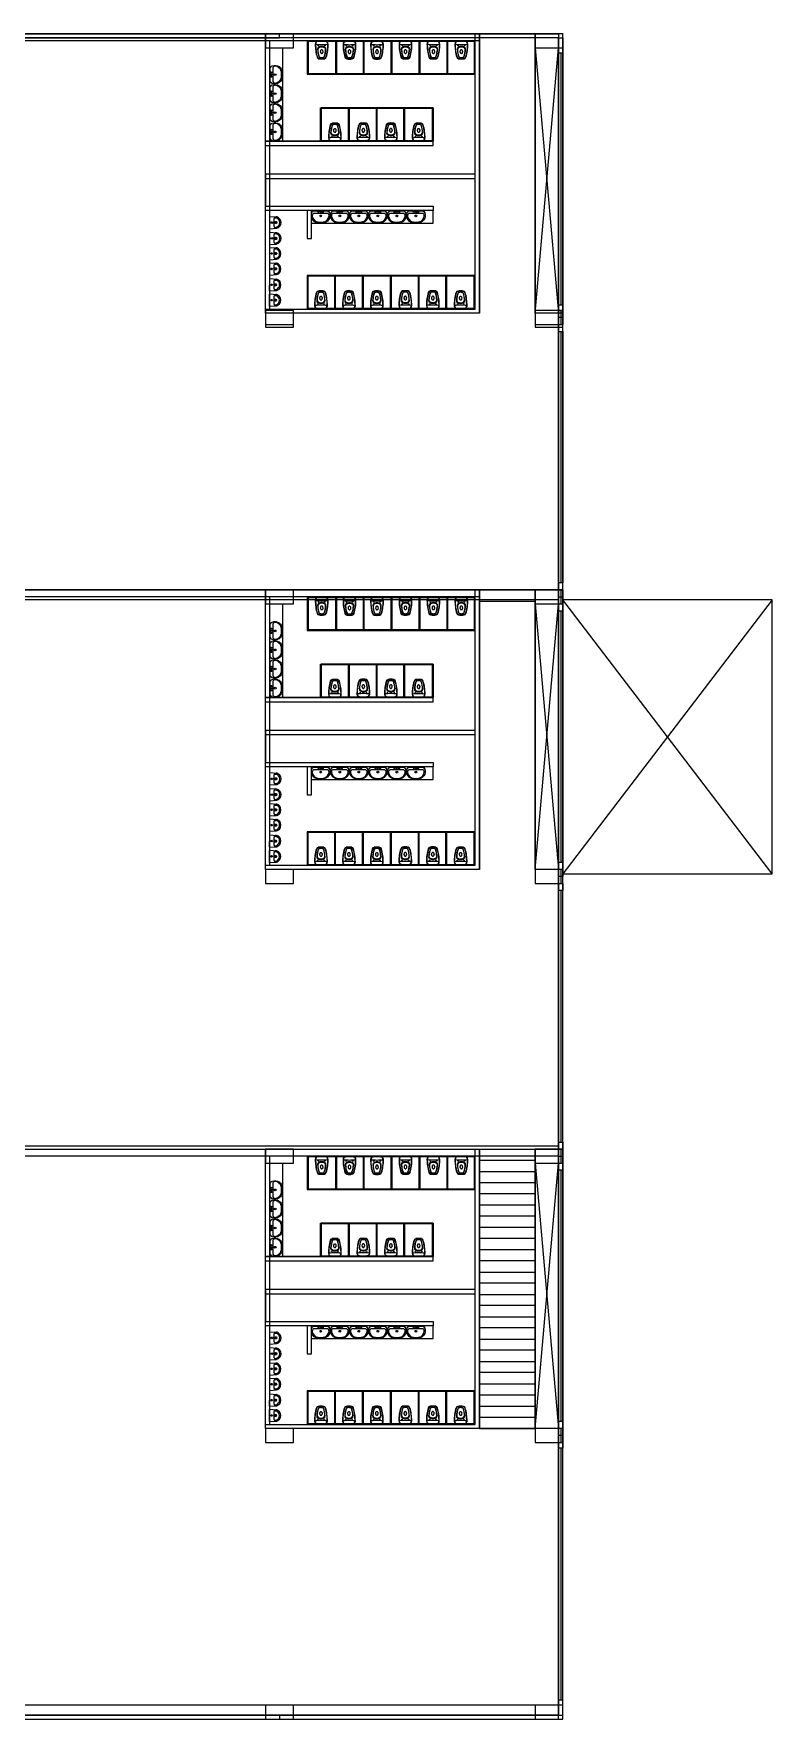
# Model space of a CAD drawing. Header units: millimetres. Extents: x 332 to 5606, y 276 to 1426.
# Drawn here: x 1532.7 to 1559.2, y 922.2 to 982.5 of the extents above; entities that cross this region are included whole.
import ezdxf

# ---------------------------------------------------------------- set-up
doc = ezdxf.new("R2010")
doc.units = ezdxf.units.MM

# ---------------------------------------------------------------- blocks, each defined once
blk = doc.blocks.new('vaso_cx_acoplada_1')
at = {"linetype": 'Continuous'}
for centre in [(-0.111, -0.242), (0.122, -0.242)]:
    blk.add_circle(centre, 0.008, dxfattribs=at)
for centre, radius, start, end in [((-0.115, -0.184), 0.11, 136.53258, 180), ((1.375, -0.195), 1.6, 179.59001, 196.60114), ((0.001, -0.212), 0.215, 171.57167, 179.2851), ((1.375, -0.195), 1.59, 180.52436, 196.19572), ((0.001, -0.212), 0.215, 163.97838, 171.57167), ((-0.204, -0.182), 0.008, 171.57167, 263.63486), ((-0.101, -0.184), 0.11, 136.53258, 164.49464), ((0.005, 1.698), 1.9, 263.63486, 270), ((-0.249, -0.065), 0.07, 321.85553, 326.36654), ((-0.183, -0.109), 0.01, 95.71718, 146.36654), ((0.005, -1.99), 1.9, 90, 95.71718), ((-0.235, -0.065), 0.07, 321.85553, 326.36654), ((-0.16, -0.118), 0.0225, 114.52369, 139.29493), ((-0.071, -0.363), 0.075, 120.55827, 184.24766), ((0.852, -0.295), 1, 184.24766, 200.25979), ((-0.061, -0.382), 0.075, 116.10896, 182.02894), ((0.664, -0.356), 0.8, 182.02894, 200.9188), ((0.005, -0.493), 0.225, 90, 120.55827), ((0.005, -0.517), 0.225, 90, 116.10896), ((0.019, -0.458), 0.0636, 167.77794, 198.82445), ((-0.038, -0.446), 0.00501, 140.01374, 160.52979), ((-0.045, -0.439), 0.00416, 309.47185, 346.49014), ((0.048, -0.453), 0.0893, 163.27766, 172.12192), ((0.022, -0.458), 0.0664, 197.88836, 217.92673), ((0.027, -0.446), 0.0677, 144.04569, 163.27766), ((0.012, -0.466), 0.0536, 217.92673, 242.00627), ((0.014, -0.437), 0.0515, 119.72953, 144.04569), ((0.005, -0.478), 0.0398, 242.00627, 270), ((0.005, -0.422), 0.0347, 90, 119.72953), ((0.005, -1.99), 1.9, 84.28282, 90), ((0.005, 1.698), 1.9, 270, 276.36514), ((0.005, -0.493), 0.225, 59.44173, 90), ((0.005, -0.517), 0.225, 63.89104, 90), ((0.005, -0.422), 0.0347, 60.27047, 90), ((0.005, -0.478), 0.0398, 270, 297.99373), ((-0.003, -0.437), 0.0515, 35.95431, 60.27047), ((-0.001, -0.466), 0.0536, 297.99373, 322.07327), ((-0.016, -0.446), 0.0677, 16.72234, 35.95431), ((-0.011, -0.458), 0.0664, 322.07327, 342.11164), ((-0.037, -0.453), 0.0893, 7.87808, 16.72234), ((0.056, -0.439), 0.00416, 193.50986, 230.52815), ((-0.008, -0.458), 0.0636, 341.17555, 12.22206), ((0.049, -0.446), 0.00501, 19.47021, 39.98626), ((-0.653, -0.356), 0.8, 339.0812, 357.97106), ((-0.841, -0.295), 1, 339.74021, 355.75234), ((0.071, -0.382), 0.075, 357.97106, 63.89104), ((0.082, -0.363), 0.075, 355.75234, 59.44173), ((-1.364, -0.195), 1.59, 343.80428, 359.47564), ((-1.364, -0.195), 1.6, 343.39886, 0.40999), ((0.171, -0.118), 0.0225, 40.70507, 65.47631), ((0.246, -0.065), 0.07, 213.63346, 218.14447), ((0.111, -0.184), 0.11, 15.50536, 43.46742), ((0.194, -0.109), 0.01, 33.63346, 84.28282), ((0.26, -0.065), 0.07, 213.63346, 218.14447), ((0.125, -0.184), 0.11, 0, 43.46742), ((0.215, -0.182), 0.008, 276.36514, 8.42833), ((0.01, -0.212), 0.215, 8.42833, 16.02162), ((0.01, -0.212), 0.215, 0.7149, 8.42833), ((-0.081, -0.629), 0.08, 196.60114, 260.40415), ((-0.075, -0.616), 0.08, 196.19572, 260.88992), ((0.005, -0.117), 0.6, 260.40415, 270), ((0.005, -0.117), 0.586, 260.88992, 270), ((-0.062, -0.632), 0.026, 200.25979, 262.53667), ((-0.059, -0.633), 0.026, 200.9188, 262.88031), ((0.005, -0.117), 0.546, 262.53667, 270), ((0.005, -0.117), 0.546, 270, 277.46333), ((0.005, -0.117), 0.586, 270, 279.11008), ((0.005, -0.117), 0.6, 270, 279.59585), ((0.07, -0.633), 0.026, 277.11969, 339.0812), ((0.073, -0.632), 0.026, 277.46333, 339.74021), ((0.086, -0.616), 0.08, 279.11008, 343.80428), ((0.092, -0.629), 0.08, 279.59585, 343.39886)]:
    blk.add_arc(centre, radius, start, end, dxfattribs=at)
blk = doc.blocks.new('mictorio')
for p, q in [((-0.214, 0), (0.214, 0)), ((-0.221, -0.008), (-0.203, -0.242)), ((-0.171, -0.19), (-0.165, -0.236)), ((-0.143, -0.157), (0.143, -0.157)), ((0.171, -0.19), (0.165, -0.236)), ((0.221, -0.008), (0.203, -0.242))]:
    blk.add_line(p, q)
for centre, radius in [((-0.028, -0.196), 0.0107), ((-0.028, -0.227), 0.0107), ((0, -0.072), 0.0286), ((0, -0.072), 0.0143), ((0, -0.18), 0.0107), ((0, -0.243), 0.0107), ((0.028, -0.196), 0.0107), ((0.028, -0.227), 0.0107)]:
    blk.add_circle(centre, radius)
for centre, radius, start, end in [((-0.214, -0.007), 0.00716, 90, 184.572), ((0.214, -0.007), 0.00716, 355.428, 90), ((-0.13, -0.229), 0.0737, 108.63175, 194.85038), ((0, -0.192), 0.209, 195.65293, 344.34707), ((-0.143, -0.186), 0.0286, 90, 187.76517), ((0, -0.181), 0.174, 198.68934, 341.31066), ((0.143, -0.186), 0.0286, 352.23483, 90), ((0.13, -0.229), 0.0737, 345.14962, 71.36825)]:
    blk.add_arc(centre, radius, start, end)
blk = doc.blocks.new('lavatorio_66x45')
blk.add_lwpolyline([(-0.285, -0.029, -0.247757), (-0.23, 0), (0, 0), (0.23, 0, -0.247757), (0.285, -0.029, -0.523187), (0.129, -0.437, -0.064231), (0, -0.454, -0.064231), (-0.129, -0.437, -0.523187)], format="xyb", close=True)
for points in [[(0.122, -0.408, 0.331039), (0.301, -0.191, 0.428943), (0.221, -0.107), (0, -0.107), (-0.221, -0.107, 0.428943), (-0.301, -0.191, 0.331039), (-0.122, -0.408)], [(-0.284, -0.053, -0.019603), (-0.274, -0.037, -0.247757), (-0.23, -0.013), (0.23, -0.013, -0.247757), (0.274, -0.037, -0.019603), (0.284, -0.053, -0.064281)]]:
    blk.add_lwpolyline(points, format="xyb")
for centre, radius in [((-0.074, -0.053), 0.0234), ((0, -0.194), 0.03), ((0, -0.053), 0.0234), ((0.074, -0.053), 0.0234)]:
    blk.add_circle(centre, radius)
for start, end in [(253.49072, 270), (270, 286.50928)]:
    blk.add_arc((0, 0.053), 0.477, start, end)

msp = doc.modelspace()

# ---------------------------------------------------------------- linework, layer by layer
for p, q in [((1551.65, 982.452), (1431.35, 982.452)), ((1551.5, 982.302), (1431.5, 982.302)), ((1531.5, 982.302), (1541.5, 982.302)), ((1542, 982.452), (1541, 982.452)), ((1541, 982.452), (1541, 981.952)), ((1542.007, 982.452), (1541.007, 982.452)), ((1541.007, 982.452), (1541.007, 981.952)), ((1541.5, 982.302), (1541.5, 982.452)), ((1541.5, 982.452), (1551.5, 982.452)), ((1542, 981.952), (1542, 982.452)), ((1542.007, 981.952), (1542.007, 982.452)), ((1548.66, 972.452), (1548.66, 982.452)), ((1548.66, 982.452), (1550.66, 982.452)), ((1548.66, 982.452), (1548.66, 982.052)), ((1551.653, 982.452), (1550.653, 982.452)), ((1550.653, 982.452), (1550.653, 981.952)), ((1551.66, 982.452), (1550.66, 982.452)), ((1550.66, 982.452), (1550.66, 981.952)), ((1551.5, 982.452), (1551.5, 982.302)), ((1551.5, 922.302), (1551.5, 982.302)), ((1551.5, 982.302), (1551.65, 982.302)), ((1551.65, 922.152), (1551.65, 982.452)), ((1551.65, 982.452), (1551.653, 982.452)), ((1551.65, 982.302), (1551.65, 972.302)), ((1551.65, 972.302), (1551.65, 982.302)), ((1551.65, 982.302), (1551.65, 972.302)), ((1551.65, 982.302), (1551.653, 982.302)), ((1551.653, 981.952), (1551.653, 982.452)), ((1541, 981.952), (1542, 981.952)), ((1541.007, 981.952), (1542.007, 981.952)), ((1548.66, 982.052), (1548.66, 981.652)), ((1550.653, 981.952), (1551.653, 981.952)), ((1551.5, 981.952), (1551.575, 981.952)), ((1551.65, 981.752), (1551.5, 981.752)), ((1551.5, 981.752), (1551.5, 972.752)), ((1551.575, 981.752), (1551.575, 972.752)), ((1551.65, 981.952), (1551.65, 981.752)), ((1548.66, 981.652), (1548.66, 981.252)), ((1550.66, 981.252), (1550.66, 980.852)), ((1548.66, 980.852), (1548.66, 980.452)), ((1548.66, 980.052), (1548.66, 979.652)), ((1550.66, 980.452), (1550.66, 980.052)), ((1550.66, 979.652), (1550.66, 979.252)), ((1548.66, 979.252), (1548.66, 978.852)), ((1550.66, 978.852), (1550.66, 978.452)), ((1548.66, 978.452), (1548.66, 978.052)), ((1548.66, 977.652), (1548.66, 977.252)), ((1550.66, 978.052), (1550.66, 977.652)), ((1550.66, 977.252), (1550.66, 976.852)), ((1548.66, 976.852), (1548.66, 976.452)), ((1550.66, 976.452), (1550.66, 976.052)), ((1548.66, 976.052), (1548.66, 975.652)), ((1548.66, 975.252), (1548.66, 974.852)), ((1550.66, 975.652), (1550.66, 975.252)), ((1548.66, 974.452), (1548.66, 974.052)), ((1550.66, 974.852), (1550.66, 974.452)), ((1550.66, 974.052), (1550.66, 973.652)), ((1548.66, 973.652), (1548.66, 973.252)), ((1550.66, 973.252), (1550.66, 972.852)), ((1548.66, 972.852), (1548.66, 972.452)), ((1551.5, 972.752), (1551.65, 972.752)), ((1542.007, 972.552), (1541.007, 972.552)), ((1541.007, 972.552), (1541.007, 972.052)), ((1542.007, 972.452), (1541.007, 972.452)), ((1541.007, 972.452), (1541.007, 971.952)), ((1541.007, 972.052), (1542.007, 972.052)), ((1542.007, 972.052), (1542.007, 972.552)), ((1542.007, 971.952), (1542.007, 972.452)), ((1551.66, 972.552), (1550.66, 972.552)), ((1550.66, 972.552), (1550.66, 972.052)), ((1551.66, 972.452), (1550.66, 972.452)), ((1550.66, 972.452), (1550.66, 971.952)), ((1550.66, 972.052), (1551.66, 972.052)), ((1551.5, 972.552), (1551.66, 972.552)), ((1551.65, 972.302), (1551.5, 972.302)), ((1551.5, 972.302), (1551.5, 962.302)), ((1551.5, 972.052), (1551.5, 971.802)), ((1551.5, 972.052), (1551.66, 972.052)), ((1551.575, 972.552), (1551.575, 972.052)), ((1551.66, 972.052), (1551.66, 972.552)), ((1541.007, 971.952), (1542.007, 971.952)), ((1550.66, 971.952), (1551.66, 971.952)), ((1551.5, 971.802), (1551.65, 971.802)), ((1551.575, 971.802), (1551.575, 962.802)), ((1551.65, 971.802), (1551.65, 962.802)), ((1542.007, 962.552), (1541.007, 962.552)), ((1541.007, 962.552), (1541.007, 962.052)), ((1542.007, 962.552), (1541.007, 962.552)), ((1541.007, 962.552), (1541.007, 962.052)), ((1542.007, 962.052), (1542.007, 962.552)), ((1542.007, 962.052), (1542.007, 962.552)), ((1548.66, 952.552), (1548.66, 962.552)), ((1548.66, 962.552), (1550.66, 962.552)), ((1548.66, 962.552), (1548.66, 962.152)), ((1551.66, 962.552), (1550.66, 962.552)), ((1550.66, 962.552), (1550.66, 962.052)), ((1551.66, 962.552), (1550.66, 962.552)), ((1550.66, 962.552), (1550.66, 962.052)), ((1551.65, 962.802), (1551.5, 962.802)), ((1551.5, 962.802), (1551.5, 962.552)), ((1551.5, 962.552), (1551.66, 962.552)), ((1551.575, 962.552), (1551.575, 962.052)), ((1551.66, 962.052), (1551.66, 962.552)), ((1541.007, 962.052), (1542.007, 962.052)), ((1541.007, 962.052), (1542.007, 962.052)), ((1548.66, 962.152), (1550.66, 962.152)), ((1548.66, 962.152), (1548.66, 961.752)), ((1550.66, 962.052), (1551.66, 962.052)), ((1551.5, 962.302), (1551.65, 962.302)), ((1551.5, 962.052), (1551.5, 961.802)), ((1551.5, 962.052), (1551.66, 962.052)), ((1551.5, 961.802), (1551.65, 961.802)), ((1551.575, 961.802), (1551.575, 952.802)), ((1551.65, 962.302), (1551.65, 952.302)), ((1551.65, 961.802), (1551.65, 952.802)), ((1548.66, 961.752), (1548.66, 961.352)), ((1550.66, 961.352), (1550.66, 960.952)), ((1548.66, 960.952), (1548.66, 960.552)), ((1548.66, 960.152), (1548.66, 959.752)), ((1550.66, 960.552), (1550.66, 960.152)), ((1550.66, 959.752), (1550.66, 959.352)), ((1548.66, 959.352), (1548.66, 958.952)), ((1550.66, 958.952), (1550.66, 958.552)), ((1548.66, 958.552), (1548.66, 958.152)), ((1548.66, 957.752), (1548.66, 957.352)), ((1550.66, 958.152), (1550.66, 957.752)), ((1550.66, 957.352), (1550.66, 956.952)), ((1548.66, 956.952), (1548.66, 956.552)), ((1550.66, 956.552), (1550.66, 956.152)), ((1548.66, 956.152), (1548.66, 955.752)), ((1548.66, 955.352), (1548.66, 954.952)), ((1550.66, 955.752), (1550.66, 955.352)), ((1548.66, 954.552), (1548.66, 954.152)), ((1550.66, 954.952), (1550.66, 954.552)), ((1550.66, 954.152), (1550.66, 953.752)), ((1548.66, 953.752), (1548.66, 953.352)), ((1550.66, 953.352), (1550.66, 952.952)), ((1548.66, 952.952), (1548.66, 952.552)), ((1551.65, 952.802), (1551.5, 952.802)), ((1551.5, 952.802), (1551.5, 952.552)), ((1542, 952.552), (1541, 952.552)), ((1541, 952.552), (1541, 952.052)), ((1542.007, 952.552), (1541.007, 952.552)), ((1541.007, 952.552), (1541.007, 952.052)), ((1542, 952.052), (1542, 952.552)), ((1542.007, 952.052), (1542.007, 952.552)), ((1551.653, 952.552), (1550.653, 952.552)), ((1550.653, 952.552), (1550.653, 952.052)), ((1551.66, 952.552), (1550.66, 952.552)), ((1550.66, 952.552), (1550.66, 952.052)), ((1551.65, 952.302), (1551.5, 952.302)), ((1551.5, 952.302), (1551.5, 942.302)), ((1551.575, 952.552), (1551.575, 952.052)), ((1551.653, 952.052), (1551.653, 952.552)), ((1541, 952.052), (1542, 952.052)), ((1541.007, 952.052), (1542.007, 952.052)), ((1550.653, 952.052), (1551.653, 952.052)), ((1550.66, 952.052), (1551.66, 952.052)), ((1551.65, 951.802), (1551.5, 951.802)), ((1551.5, 951.802), (1551.5, 942.802)), ((1551.575, 951.802), (1551.575, 942.802)), ((1551.65, 952.052), (1551.65, 951.802)), ((1551.65, 952.052), (1551.653, 952.052)), ((1542.007, 942.552), (1541.007, 942.552)), ((1541.007, 942.552), (1541.007, 942.052)), ((1542.007, 942.052), (1542.007, 942.552)), ((1548.66, 932.552), (1548.66, 942.552)), ((1548.66, 942.552), (1550.66, 942.552)), ((1548.66, 942.552), (1548.66, 942.152)), ((1551.66, 942.552), (1550.66, 942.552)), ((1550.66, 942.552), (1550.66, 942.052)), ((1551.5, 942.802), (1551.65, 942.802)), ((1551.5, 942.552), (1551.66, 942.552)), ((1551.575, 942.552), (1551.575, 942.052)), ((1551.65, 942.802), (1551.65, 942.552)), ((1551.65, 942.552), (1551.65, 942.552)), ((1551.66, 942.052), (1551.66, 942.552)), ((1541.007, 942.052), (1542.007, 942.052)), ((1548.66, 942.152), (1550.66, 942.152)), ((1548.66, 942.152), (1548.66, 941.752)), ((1551.5, 942.302), (1551.65, 942.302)), ((1551.5, 942.052), (1551.5, 941.802)), ((1551.5, 942.052), (1551.66, 942.052)), ((1551.65, 942.302), (1551.65, 932.302)), ((1548.66, 941.752), (1550.66, 941.752)), ((1548.66, 941.752), (1548.66, 941.352)), ((1548.66, 941.352), (1550.66, 941.352)), ((1550.66, 941.352), (1550.66, 940.952)), ((1551.5, 941.802), (1551.65, 941.802)), ((1551.575, 941.802), (1551.575, 932.802)), ((1551.65, 941.802), (1551.65, 932.802)), ((1550.66, 940.952), (1548.66, 940.952)), ((1548.66, 940.952), (1548.66, 940.552)), ((1548.66, 940.552), (1550.66, 940.552)), ((1550.66, 940.152), (1548.66, 940.152)), ((1548.66, 940.152), (1548.66, 939.752)), ((1550.66, 940.552), (1550.66, 940.152)), ((1548.66, 939.752), (1550.66, 939.752)), ((1550.66, 939.752), (1550.66, 939.352)), ((1550.66, 939.352), (1548.66, 939.352)), ((1548.66, 939.352), (1548.66, 938.952)), ((1548.66, 938.952), (1550.66, 938.952)), ((1550.66, 938.952), (1550.66, 938.552)), ((1550.66, 938.552), (1548.66, 938.552)), ((1548.66, 938.552), (1548.66, 938.152)), ((1548.66, 938.152), (1550.66, 938.152)), ((1550.66, 937.752), (1548.66, 937.752)), ((1548.66, 937.752), (1548.66, 937.352)), ((1550.66, 938.152), (1550.66, 937.752)), ((1548.66, 937.352), (1550.66, 937.352)), ((1550.66, 937.352), (1550.66, 936.952)), ((1550.66, 936.952), (1548.66, 936.952)), ((1548.66, 936.952), (1548.66, 936.552)), ((1548.66, 936.552), (1550.66, 936.552)), ((1550.66, 936.552), (1550.66, 936.152)), ((1550.66, 936.152), (1548.66, 936.152)), ((1548.66, 936.152), (1548.66, 935.752)), ((1548.66, 935.752), (1550.66, 935.752)), ((1550.66, 935.352), (1548.66, 935.352)), ((1548.66, 935.352), (1548.66, 934.952)), ((1550.66, 935.752), (1550.66, 935.352)), ((1548.66, 934.952), (1550.66, 934.952)), ((1550.66, 934.952), (1550.66, 934.552)), ((1550.66, 934.552), (1548.66, 934.552)), ((1548.66, 934.552), (1548.66, 934.152)), ((1548.66, 934.152), (1550.66, 934.152)), ((1550.66, 934.152), (1550.66, 933.752)), ((1550.66, 933.752), (1548.66, 933.752)), ((1548.66, 933.752), (1548.66, 933.352)), ((1548.66, 933.352), (1550.66, 933.352)), ((1550.66, 932.952), (1548.66, 932.952)), ((1548.66, 932.952), (1548.66, 932.552)), ((1550.66, 933.352), (1550.66, 932.952)), ((1542.007, 932.552), (1541.007, 932.552)), ((1541.007, 932.552), (1541.007, 932.052)), ((1542.007, 932.052), (1542.007, 932.552)), ((1550.66, 932.552), (1548.66, 932.552)), ((1548.66, 932.552), (1550.66, 932.552)), ((1551.66, 932.552), (1550.66, 932.552)), ((1550.66, 932.552), (1550.66, 932.052)), ((1551.65, 932.802), (1551.5, 932.802)), ((1551.5, 932.802), (1551.5, 932.552)), ((1551.65, 932.302), (1551.5, 932.302)), ((1551.5, 932.302), (1551.5, 922.302)), ((1551.575, 932.552), (1551.575, 932.052)), ((1551.66, 932.052), (1551.66, 932.552)), ((1541.007, 932.052), (1542.007, 932.052)), ((1550.66, 932.052), (1551.66, 932.052)), ((1551.65, 931.852), (1551.5, 931.852)), ((1551.5, 931.852), (1551.5, 922.852)), ((1551.575, 931.852), (1551.575, 922.852)), ((1551.65, 932.052), (1551.65, 931.852)), ((1551.65, 922.752), (1551.65, 931.802)), ((1542, 922.652), (1541, 922.652)), ((1541, 922.652), (1541, 922.152)), ((1542, 922.152), (1542, 922.652)), ((1551.653, 922.652), (1550.653, 922.652)), ((1550.653, 922.652), (1550.653, 922.152)), ((1551.5, 922.852), (1551.65, 922.852)), ((1551.5, 922.652), (1551.5, 922.752)), ((1551.575, 922.652), (1551.5, 922.652)), ((1551.653, 922.152), (1551.653, 922.652)), ((1431.35, 922.152), (1551.65, 922.152)), ((1431.5, 922.302), (1551.5, 922.302)), ((1531.5, 922.302), (1541.5, 922.302)), ((1541, 922.152), (1542, 922.152)), ((1541.5, 922.302), (1541.5, 922.152)), ((1541.5, 922.152), (1551.5, 922.152)), ((1550.653, 922.152), (1551.653, 922.152)), ((1551.5, 922.152), (1551.5, 922.302)), ((1551.5, 922.302), (1551.65, 922.302))]:
    msp.add_line(p, q)
at = {"color": 1}
for p, q in [((1541.007, 972.452), (1541.007, 982.452)), ((1548.51, 972.602), (1548.51, 982.452)), ((1550.66, 972.452), (1550.66, 982.452)), ((1541.007, 982.202), (1434.35, 982.202)), ((1548.66, 982.202), (1541.007, 982.202)), ((1548.66, 981.752), (1548.66, 972.452)), ((1550.66, 981.952), (1551.5, 981.952)), ((1550.66, 981.952), (1550.66, 972.452)), ((1550.66, 981.952), (1551.5, 972.452)), ((1550.66, 972.452), (1551.5, 981.952)), ((1541.007, 972.602), (1548.51, 972.602)), ((1548.66, 972.452), (1541.007, 972.452)), ((1548.66, 972.452), (1543.51, 972.452)), ((1551.5, 972.452), (1550.66, 972.452)), ((1541.007, 952.552), (1541.007, 962.552)), ((1548.51, 952.702), (1548.51, 962.552)), ((1550.66, 952.552), (1550.66, 962.552)), ((1541.007, 962.302), (1434.35, 962.302)), ((1548.66, 962.302), (1541.007, 962.302)), ((1548.66, 961.852), (1548.66, 952.552)), ((1550.66, 962.052), (1551.5, 962.052)), ((1550.66, 962.052), (1550.66, 952.552)), ((1550.66, 962.052), (1551.5, 952.552)), ((1550.66, 952.552), (1551.5, 962.052)), ((1551.65, 961.802), (1551.65, 961.952)), ((1551.65, 961.802), (1551.65, 957.302)), ((1551.65, 957.377), (1551.65, 958.377)), ((1551.65, 957.377), (1551.65, 958.377)), ((1551.65, 957.302), (1551.65, 957.377)), ((1551.65, 957.302), (1551.65, 952.802)), ((1551.65, 957.302), (1551.65, 957.227)), ((1551.65, 957.227), (1551.65, 956.227)), ((1551.65, 952.652), (1551.65, 952.802)), ((1541.007, 952.702), (1548.51, 952.702)), ((1548.66, 952.552), (1541.007, 952.552)), ((1548.66, 952.552), (1543.51, 952.552)), ((1551.5, 952.552), (1550.66, 952.552)), ((1541.007, 932.552), (1541.007, 942.552)), ((1548.51, 932.702), (1548.51, 942.552)), ((1550.66, 932.552), (1550.66, 942.552)), ((1541.007, 942.302), (1434.35, 942.302)), ((1548.66, 942.302), (1541.007, 942.302)), ((1550.66, 942.052), (1551.5, 942.052)), ((1550.66, 942.052), (1550.66, 932.552)), ((1550.66, 942.052), (1551.5, 932.552)), ((1550.66, 932.552), (1551.5, 942.052)), ((1548.66, 941.852), (1548.66, 932.552)), ((1541.007, 932.702), (1548.51, 932.702)), ((1548.66, 932.552), (1541.007, 932.552)), ((1548.66, 932.552), (1543.51, 932.552)), ((1551.5, 932.552), (1550.66, 932.552))]:
    msp.add_line(p, q, dxfattribs=at)
at = {"color": 3}
for p, q in [((1541.007, 977.277), (1541.007, 981.952)), ((1541.157, 972.602), (1541.157, 982.202)), ((1542.495, 982.202), (1542.495, 981.002)), ((1542.51, 982.202), (1542.495, 982.202)), ((1548.48, 982.172), (1542.495, 982.172)), ((1543.51, 982.202), (1542.51, 982.202)), ((1542.51, 982.202), (1542.51, 981.002)), ((1542.51, 982.202), (1542.51, 981.002)), ((1542.525, 982.202), (1542.525, 981.002)), ((1544.51, 982.202), (1543.51, 982.202)), ((1543.51, 982.202), (1543.51, 981.002)), ((1543.51, 982.202), (1543.54, 982.202)), ((1543.54, 982.202), (1543.54, 981.002)), ((1544.495, 982.202), (1544.495, 981.002)), ((1545.51, 982.202), (1544.51, 982.202)), ((1544.51, 982.202), (1544.51, 981.002)), ((1544.51, 982.202), (1544.51, 981.002)), ((1544.525, 982.202), (1544.525, 981.002)), ((1545.495, 982.202), (1545.495, 981.002)), ((1546.51, 982.202), (1545.51, 982.202)), ((1545.51, 982.202), (1545.51, 981.002)), ((1545.51, 982.202), (1545.51, 981.002)), ((1545.525, 982.202), (1545.525, 981.002)), ((1546.495, 982.202), (1546.495, 981.002)), ((1547.51, 982.202), (1546.51, 982.202)), ((1546.51, 982.202), (1546.51, 981.002)), ((1546.51, 982.202), (1546.51, 981.002)), ((1546.525, 982.202), (1546.525, 981.002)), ((1547.51, 982.202), (1547.495, 982.202)), ((1547.495, 982.202), (1547.495, 981.002)), ((1548.51, 982.202), (1547.51, 982.202)), ((1547.51, 982.202), (1547.51, 981.002)), ((1548.51, 982.202), (1547.51, 982.202)), ((1547.51, 982.202), (1547.525, 982.202)), ((1547.525, 982.202), (1547.525, 981.002)), ((1548.51, 982.202), (1548.48, 982.202)), ((1548.48, 982.202), (1548.48, 981.002)), ((1548.51, 981.002), (1548.51, 982.202)), ((1542.495, 981.032), (1548.51, 981.032)), ((1542.495, 981.002), (1542.51, 981.002)), ((1542.51, 981.002), (1543.51, 981.002)), ((1543.51, 981.002), (1543.51, 981.032)), ((1543.51, 981.002), (1544.51, 981.002)), ((1544.51, 981.002), (1545.51, 981.002)), ((1545.51, 981.002), (1546.51, 981.002)), ((1546.51, 981.002), (1547.51, 981.002)), ((1547.51, 981.002), (1548.51, 981.002)), ((1542.977, 978.602), (1542.977, 979.802)), ((1542.977, 979.802), (1547.007, 979.802)), ((1547.007, 979.772), (1542.977, 979.772)), ((1542.992, 978.602), (1542.992, 979.802)), ((1543.992, 979.802), (1542.992, 979.802)), ((1542.992, 978.602), (1542.992, 979.802)), ((1543.007, 978.602), (1543.007, 979.802)), ((1543.977, 978.602), (1543.977, 979.802)), ((1543.992, 978.602), (1543.992, 979.802)), ((1544.992, 979.802), (1543.992, 979.802)), ((1543.992, 978.602), (1543.992, 979.802)), ((1544.007, 978.602), (1544.007, 979.802)), ((1544.977, 978.602), (1544.977, 979.802)), ((1544.992, 978.602), (1544.992, 979.802)), ((1545.992, 979.802), (1544.992, 979.802)), ((1544.992, 978.602), (1544.992, 979.802)), ((1545.007, 978.602), (1545.007, 979.802)), ((1545.962, 978.602), (1545.962, 979.802)), ((1545.992, 978.602), (1545.992, 979.802)), ((1546.992, 979.802), (1545.992, 979.802)), ((1545.992, 979.802), (1545.992, 979.772)), ((1546.977, 978.602), (1546.977, 979.802)), ((1546.992, 978.602), (1546.992, 979.802)), ((1546.992, 978.602), (1546.992, 979.802)), ((1547.007, 979.802), (1546.992, 979.802)), ((1547.007, 978.602), (1547.007, 979.802)), ((1547.007, 979.802), (1547.007, 978.602)), ((1547.007, 978.602), (1541.007, 978.602)), ((1541.007, 978.602), (1541.007, 978.602)), ((1541.007, 978.602), (1541.992, 978.602)), ((1541.007, 977.452), (1541.007, 978.452)), ((1541.007, 978.452), (1547.007, 978.452)), ((1541.992, 978.602), (1541.977, 978.602)), ((1541.992, 978.602), (1542.992, 978.602)), ((1541.992, 978.602), (1542.007, 978.602)), ((1542.977, 978.632), (1547.007, 978.632)), ((1542.992, 978.602), (1543.992, 978.602)), ((1543.992, 978.602), (1544.992, 978.602)), ((1544.992, 978.602), (1545.992, 978.602)), ((1545.992, 978.602), (1545.962, 978.602)), ((1545.992, 978.602), (1546.992, 978.602)), ((1546.992, 978.602), (1547.007, 978.602)), ((1547.007, 978.452), (1547.007, 978.602)), ((1548.51, 977.427), (1541.007, 977.427)), ((1541.007, 977.427), (1541.007, 977.277)), ((1541.007, 972.602), (1541.007, 977.277)), ((1541.007, 977.277), (1548.51, 977.277)), ((1541.007, 977.277), (1541.007, 976.277)), ((1548.51, 977.277), (1548.51, 977.427)), ((1541.007, 976.277), (1547.007, 976.277)), ((1547.007, 976.277), (1547.007, 976.127)), ((1547.007, 976.127), (1541.007, 976.127)), ((1542.495, 976.127), (1542.495, 975.127)), ((1542.645, 975.127), (1542.645, 976.127)), ((1542.495, 975.127), (1542.645, 975.127)), ((1543.495, 973.802), (1542.495, 973.802)), ((1542.495, 973.802), (1542.495, 972.602)), ((1548.51, 973.772), (1542.495, 973.772)), ((1542.525, 972.602), (1542.525, 973.802)), ((1543.48, 972.602), (1543.48, 973.802)), ((1543.495, 972.602), (1543.495, 973.802)), ((1544.495, 973.802), (1543.495, 973.802)), ((1543.51, 972.602), (1543.51, 973.802)), ((1544.48, 972.602), (1544.48, 973.802)), ((1544.495, 972.602), (1544.495, 973.802)), ((1545.495, 973.802), (1544.495, 973.802)), ((1544.495, 972.602), (1544.495, 973.802)), ((1544.51, 972.602), (1544.51, 973.802)), ((1545.48, 972.602), (1545.48, 973.802)), ((1545.495, 972.602), (1545.495, 973.802)), ((1546.495, 973.802), (1545.495, 973.802)), ((1545.495, 972.602), (1545.495, 973.802)), ((1545.51, 972.602), (1545.51, 973.802)), ((1546.48, 972.602), (1546.48, 973.802)), ((1546.495, 972.602), (1546.495, 973.802)), ((1547.495, 973.802), (1546.495, 973.802)), ((1546.495, 972.602), (1546.495, 973.802)), ((1546.51, 972.602), (1546.51, 973.802)), ((1547.465, 972.602), (1547.465, 973.802)), ((1547.495, 972.602), (1547.495, 973.802)), ((1548.495, 973.802), (1547.495, 973.802)), ((1547.495, 973.802), (1547.495, 973.772)), ((1548.48, 972.602), (1548.48, 973.802)), ((1548.495, 972.602), (1548.495, 973.802)), ((1548.495, 972.602), (1548.495, 973.802)), ((1548.51, 973.802), (1548.495, 973.802)), ((1548.51, 972.602), (1548.51, 973.802)), ((1541.007, 972.602), (1541.157, 972.602)), ((1542.495, 972.602), (1543.495, 972.602)), ((1542.495, 972.602), (1543.495, 972.602)), ((1542.495, 972.602), (1542.525, 972.602)), ((1542.525, 972.632), (1548.51, 972.632)), ((1543.495, 972.602), (1543.48, 972.602)), ((1543.495, 972.602), (1544.495, 972.602)), ((1543.495, 972.602), (1543.51, 972.602)), ((1544.495, 972.602), (1545.495, 972.602)), ((1545.495, 972.602), (1546.495, 972.602)), ((1546.495, 972.602), (1547.495, 972.602)), ((1547.495, 972.602), (1547.465, 972.602)), ((1547.495, 972.602), (1548.495, 972.602)), ((1548.495, 972.602), (1548.51, 972.602)), ((1541.007, 957.377), (1541.007, 962.052)), ((1541.157, 952.702), (1541.157, 962.302)), ((1542.495, 962.302), (1542.495, 961.102)), ((1542.51, 962.302), (1542.495, 962.302)), ((1548.48, 962.272), (1542.495, 962.272)), ((1543.51, 962.302), (1542.51, 962.302)), ((1542.51, 962.302), (1542.51, 961.102)), ((1542.51, 962.302), (1542.51, 961.102)), ((1542.525, 962.302), (1542.525, 961.102)), ((1544.51, 962.302), (1543.51, 962.302)), ((1543.51, 962.302), (1543.51, 961.102)), ((1543.51, 962.302), (1543.54, 962.302)), ((1543.54, 962.302), (1543.54, 961.102)), ((1544.495, 962.302), (1544.495, 961.102)), ((1545.51, 962.302), (1544.51, 962.302)), ((1544.51, 962.302), (1544.51, 961.102)), ((1544.51, 962.302), (1544.51, 961.102)), ((1544.525, 962.302), (1544.525, 961.102)), ((1545.495, 962.302), (1545.495, 961.102)), ((1546.51, 962.302), (1545.51, 962.302)), ((1545.51, 962.302), (1545.51, 961.102)), ((1545.51, 962.302), (1545.51, 961.102)), ((1545.525, 962.302), (1545.525, 961.102)), ((1546.495, 962.302), (1546.495, 961.102)), ((1547.51, 962.302), (1546.51, 962.302)), ((1546.51, 962.302), (1546.51, 961.102)), ((1546.51, 962.302), (1546.51, 961.102)), ((1546.525, 962.302), (1546.525, 961.102)), ((1547.51, 962.302), (1547.495, 962.302)), ((1547.495, 962.302), (1547.495, 961.102)), ((1548.51, 962.302), (1547.51, 962.302)), ((1547.51, 962.302), (1547.51, 961.102)), ((1548.51, 962.302), (1547.51, 962.302)), ((1547.51, 962.302), (1547.525, 962.302)), ((1547.525, 962.302), (1547.525, 961.102)), ((1548.51, 962.302), (1548.48, 962.302)), ((1548.48, 962.302), (1548.48, 961.102)), ((1548.51, 961.102), (1548.51, 962.302)), ((1559.15, 962.202), (1551.65, 962.202)), ((1551.65, 962.202), (1551.65, 962.052)), ((1559.15, 962.202), (1551.65, 952.402)), ((1559.15, 952.402), (1551.65, 962.202)), ((1559.15, 952.402), (1559.15, 962.202)), ((1542.495, 961.132), (1548.51, 961.132)), ((1542.495, 961.102), (1542.51, 961.102)), ((1542.51, 961.102), (1543.51, 961.102)), ((1543.51, 961.102), (1543.51, 961.132)), ((1543.51, 961.102), (1544.51, 961.102)), ((1544.51, 961.102), (1545.51, 961.102)), ((1545.51, 961.102), (1546.51, 961.102)), ((1546.51, 961.102), (1547.51, 961.102)), ((1547.51, 961.102), (1548.51, 961.102)), ((1542.977, 958.702), (1542.977, 959.902)), ((1542.977, 959.902), (1547.007, 959.902)), ((1547.007, 959.872), (1542.977, 959.872)), ((1542.992, 958.702), (1542.992, 959.902)), ((1543.992, 959.902), (1542.992, 959.902)), ((1542.992, 958.702), (1542.992, 959.902)), ((1543.007, 958.702), (1543.007, 959.902)), ((1543.977, 958.702), (1543.977, 959.902)), ((1543.992, 958.702), (1543.992, 959.902)), ((1544.992, 959.902), (1543.992, 959.902)), ((1543.992, 958.702), (1543.992, 959.902)), ((1544.007, 958.702), (1544.007, 959.902)), ((1544.977, 958.702), (1544.977, 959.902)), ((1544.992, 958.702), (1544.992, 959.902)), ((1545.992, 959.902), (1544.992, 959.902)), ((1544.992, 958.702), (1544.992, 959.902)), ((1545.007, 958.702), (1545.007, 959.902)), ((1545.962, 958.702), (1545.962, 959.902)), ((1545.992, 958.702), (1545.992, 959.902)), ((1546.992, 959.902), (1545.992, 959.902)), ((1545.992, 959.902), (1545.992, 959.872)), ((1546.977, 958.702), (1546.977, 959.902)), ((1546.992, 958.702), (1546.992, 959.902)), ((1546.992, 958.702), (1546.992, 959.902)), ((1547.007, 959.902), (1546.992, 959.902)), ((1547.007, 958.702), (1547.007, 959.902)), ((1547.007, 959.902), (1547.007, 958.702)), ((1547.007, 958.702), (1541.007, 958.702)), ((1541.007, 958.702), (1541.007, 958.702)), ((1541.007, 958.702), (1541.992, 958.702)), ((1541.007, 957.552), (1541.007, 958.552)), ((1541.007, 958.552), (1547.007, 958.552)), ((1541.992, 958.702), (1541.977, 958.702)), ((1541.992, 958.702), (1542.992, 958.702)), ((1541.992, 958.702), (1542.007, 958.702)), ((1542.977, 958.732), (1547.007, 958.732)), ((1542.992, 958.702), (1543.992, 958.702)), ((1543.992, 958.702), (1544.992, 958.702)), ((1544.992, 958.702), (1545.992, 958.702)), ((1545.992, 958.702), (1545.962, 958.702)), ((1545.992, 958.702), (1546.992, 958.702)), ((1546.992, 958.702), (1547.007, 958.702)), ((1547.007, 958.552), (1547.007, 958.702)), ((1548.51, 957.527), (1541.007, 957.527)), ((1541.007, 957.527), (1541.007, 957.377)), ((1541.007, 952.702), (1541.007, 957.377)), ((1541.007, 957.377), (1548.51, 957.377)), ((1541.007, 957.377), (1541.007, 956.377)), ((1548.51, 957.377), (1548.51, 957.527)), ((1541.007, 956.377), (1547.007, 956.377)), ((1547.007, 956.377), (1547.007, 956.227)), ((1547.007, 956.227), (1541.007, 956.227)), ((1542.495, 956.227), (1542.495, 955.227)), ((1542.645, 955.227), (1542.645, 956.227)), ((1542.495, 955.227), (1542.645, 955.227)), ((1543.495, 953.902), (1542.495, 953.902)), ((1542.495, 953.902), (1542.495, 952.702)), ((1548.51, 953.872), (1542.495, 953.872)), ((1542.525, 952.702), (1542.525, 953.902)), ((1543.48, 952.702), (1543.48, 953.902)), ((1543.495, 952.702), (1543.495, 953.902)), ((1544.495, 953.902), (1543.495, 953.902)), ((1543.51, 952.702), (1543.51, 953.902)), ((1544.48, 952.702), (1544.48, 953.902)), ((1544.495, 952.702), (1544.495, 953.902)), ((1545.495, 953.902), (1544.495, 953.902)), ((1544.495, 952.702), (1544.495, 953.902)), ((1544.51, 952.702), (1544.51, 953.902)), ((1545.48, 952.702), (1545.48, 953.902)), ((1545.495, 952.702), (1545.495, 953.902)), ((1546.495, 953.902), (1545.495, 953.902)), ((1545.495, 952.702), (1545.495, 953.902)), ((1545.51, 952.702), (1545.51, 953.902)), ((1546.48, 952.702), (1546.48, 953.902)), ((1546.495, 952.702), (1546.495, 953.902)), ((1547.495, 953.902), (1546.495, 953.902)), ((1546.495, 952.702), (1546.495, 953.902)), ((1546.51, 952.702), (1546.51, 953.902)), ((1547.465, 952.702), (1547.465, 953.902)), ((1547.495, 952.702), (1547.495, 953.902)), ((1548.495, 953.902), (1547.495, 953.902)), ((1547.495, 953.902), (1547.495, 953.872)), ((1548.48, 952.702), (1548.48, 953.902)), ((1548.495, 952.702), (1548.495, 953.902)), ((1548.495, 952.702), (1548.495, 953.902)), ((1548.51, 953.902), (1548.495, 953.902)), ((1548.51, 952.702), (1548.51, 953.902)), ((1541.007, 952.702), (1541.157, 952.702)), ((1542.495, 952.702), (1543.495, 952.702)), ((1542.495, 952.702), (1543.495, 952.702)), ((1542.495, 952.702), (1542.525, 952.702)), ((1542.525, 952.732), (1548.51, 952.732)), ((1543.495, 952.702), (1543.48, 952.702)), ((1543.495, 952.702), (1544.495, 952.702)), ((1543.495, 952.702), (1543.51, 952.702)), ((1544.495, 952.702), (1545.495, 952.702)), ((1545.495, 952.702), (1546.495, 952.702)), ((1546.495, 952.702), (1547.495, 952.702)), ((1547.495, 952.702), (1547.465, 952.702)), ((1547.495, 952.702), (1548.495, 952.702)), ((1548.495, 952.702), (1548.51, 952.702)), ((1551.65, 952.552), (1551.65, 952.402)), ((1551.65, 952.402), (1559.15, 952.402)), ((1541.007, 937.377), (1541.007, 942.052)), ((1541.157, 932.702), (1541.157, 942.302)), ((1542.495, 942.302), (1542.495, 941.102)), ((1542.51, 942.302), (1542.495, 942.302)), ((1548.48, 942.272), (1542.495, 942.272)), ((1543.51, 942.302), (1542.51, 942.302)), ((1542.51, 942.302), (1542.51, 941.102)), ((1542.51, 942.302), (1542.51, 941.102)), ((1542.525, 942.302), (1542.525, 941.102)), ((1544.51, 942.302), (1543.51, 942.302)), ((1543.51, 942.302), (1543.51, 941.102)), ((1543.51, 942.302), (1543.54, 942.302)), ((1543.54, 942.302), (1543.54, 941.102)), ((1544.495, 942.302), (1544.495, 941.102)), ((1545.51, 942.302), (1544.51, 942.302)), ((1544.51, 942.302), (1544.51, 941.102)), ((1544.51, 942.302), (1544.51, 941.102)), ((1544.525, 942.302), (1544.525, 941.102)), ((1545.495, 942.302), (1545.495, 941.102)), ((1546.51, 942.302), (1545.51, 942.302)), ((1545.51, 942.302), (1545.51, 941.102)), ((1545.51, 942.302), (1545.51, 941.102)), ((1545.525, 942.302), (1545.525, 941.102)), ((1546.495, 942.302), (1546.495, 941.102)), ((1547.51, 942.302), (1546.51, 942.302)), ((1546.51, 942.302), (1546.51, 941.102)), ((1546.51, 942.302), (1546.51, 941.102)), ((1546.525, 942.302), (1546.525, 941.102)), ((1547.51, 942.302), (1547.495, 942.302)), ((1547.495, 942.302), (1547.495, 941.102)), ((1548.51, 942.302), (1547.51, 942.302)), ((1547.51, 942.302), (1547.51, 941.102)), ((1548.51, 942.302), (1547.51, 942.302)), ((1547.51, 942.302), (1547.525, 942.302)), ((1547.525, 942.302), (1547.525, 941.102)), ((1548.51, 942.302), (1548.48, 942.302)), ((1548.48, 942.302), (1548.48, 941.102)), ((1548.51, 941.102), (1548.51, 942.302)), ((1542.495, 941.132), (1548.51, 941.132)), ((1542.495, 941.102), (1542.51, 941.102)), ((1542.51, 941.102), (1543.51, 941.102)), ((1543.51, 941.102), (1543.51, 941.132)), ((1543.51, 941.102), (1544.51, 941.102)), ((1544.51, 941.102), (1545.51, 941.102)), ((1545.51, 941.102), (1546.51, 941.102)), ((1546.51, 941.102), (1547.51, 941.102)), ((1547.51, 941.102), (1548.51, 941.102)), ((1542.977, 938.702), (1542.977, 939.902)), ((1542.977, 939.902), (1547.007, 939.902)), ((1547.007, 939.872), (1542.977, 939.872)), ((1542.992, 938.702), (1542.992, 939.902)), ((1543.992, 939.902), (1542.992, 939.902)), ((1542.992, 938.702), (1542.992, 939.902)), ((1543.007, 938.702), (1543.007, 939.902)), ((1543.977, 938.702), (1543.977, 939.902)), ((1543.992, 938.702), (1543.992, 939.902)), ((1544.992, 939.902), (1543.992, 939.902)), ((1543.992, 938.702), (1543.992, 939.902)), ((1544.007, 938.702), (1544.007, 939.902)), ((1544.977, 938.702), (1544.977, 939.902)), ((1544.992, 938.702), (1544.992, 939.902)), ((1545.992, 939.902), (1544.992, 939.902)), ((1544.992, 938.702), (1544.992, 939.902)), ((1545.007, 938.702), (1545.007, 939.902)), ((1545.962, 938.702), (1545.962, 939.902)), ((1545.992, 938.702), (1545.992, 939.902)), ((1546.992, 939.902), (1545.992, 939.902)), ((1545.992, 939.902), (1545.992, 939.872)), ((1546.977, 938.702), (1546.977, 939.902)), ((1546.992, 938.702), (1546.992, 939.902)), ((1546.992, 938.702), (1546.992, 939.902)), ((1547.007, 939.902), (1546.992, 939.902)), ((1547.007, 938.702), (1547.007, 939.902)), ((1547.007, 939.902), (1547.007, 938.702)), ((1547.007, 938.702), (1541.007, 938.702)), ((1541.007, 938.702), (1541.007, 938.702)), ((1541.007, 938.702), (1541.992, 938.702)), ((1541.007, 937.552), (1541.007, 938.552)), ((1541.007, 938.552), (1547.007, 938.552)), ((1541.992, 938.702), (1541.977, 938.702)), ((1541.992, 938.702), (1542.992, 938.702)), ((1541.992, 938.702), (1542.007, 938.702)), ((1542.977, 938.732), (1547.007, 938.732)), ((1542.992, 938.702), (1543.992, 938.702)), ((1543.992, 938.702), (1544.992, 938.702)), ((1544.992, 938.702), (1545.992, 938.702)), ((1545.992, 938.702), (1545.962, 938.702)), ((1545.992, 938.702), (1546.992, 938.702)), ((1546.992, 938.702), (1547.007, 938.702)), ((1547.007, 938.552), (1547.007, 938.702)), ((1548.51, 937.527), (1541.007, 937.527)), ((1541.007, 937.527), (1541.007, 937.377)), ((1541.007, 932.702), (1541.007, 937.377)), ((1541.007, 937.377), (1548.51, 937.377)), ((1541.007, 937.377), (1541.007, 936.377)), ((1548.51, 937.377), (1548.51, 937.527)), ((1541.007, 936.377), (1547.007, 936.377)), ((1547.007, 936.227), (1541.007, 936.227)), ((1542.495, 936.227), (1542.495, 935.227)), ((1542.645, 935.227), (1542.645, 936.227)), ((1547.007, 936.377), (1547.007, 936.227)), ((1542.495, 935.227), (1542.645, 935.227)), ((1543.495, 933.902), (1542.495, 933.902)), ((1542.495, 933.902), (1542.495, 932.702)), ((1548.51, 933.872), (1542.495, 933.872)), ((1542.525, 932.702), (1542.525, 933.902)), ((1543.48, 932.702), (1543.48, 933.902)), ((1543.495, 932.702), (1543.495, 933.902)), ((1544.495, 933.902), (1543.495, 933.902)), ((1543.51, 932.702), (1543.51, 933.902)), ((1544.48, 932.702), (1544.48, 933.902)), ((1544.495, 932.702), (1544.495, 933.902)), ((1545.495, 933.902), (1544.495, 933.902)), ((1544.495, 932.702), (1544.495, 933.902)), ((1544.51, 932.702), (1544.51, 933.902)), ((1545.48, 932.702), (1545.48, 933.902)), ((1545.495, 932.702), (1545.495, 933.902)), ((1546.495, 933.902), (1545.495, 933.902)), ((1545.495, 932.702), (1545.495, 933.902)), ((1545.51, 932.702), (1545.51, 933.902)), ((1546.48, 932.702), (1546.48, 933.902)), ((1546.495, 932.702), (1546.495, 933.902)), ((1547.495, 933.902), (1546.495, 933.902)), ((1546.495, 932.702), (1546.495, 933.902)), ((1546.51, 932.702), (1546.51, 933.902)), ((1547.465, 932.702), (1547.465, 933.902)), ((1547.495, 932.702), (1547.495, 933.902)), ((1548.495, 933.902), (1547.495, 933.902)), ((1547.495, 933.902), (1547.495, 933.872)), ((1548.48, 932.702), (1548.48, 933.902)), ((1548.495, 932.702), (1548.495, 933.902)), ((1548.495, 932.702), (1548.495, 933.902)), ((1548.51, 933.902), (1548.495, 933.902)), ((1548.51, 932.702), (1548.51, 933.902)), ((1541.007, 932.702), (1541.157, 932.702)), ((1542.495, 932.702), (1543.495, 932.702)), ((1542.495, 932.702), (1543.495, 932.702)), ((1542.495, 932.702), (1542.525, 932.702)), ((1542.525, 932.732), (1548.51, 932.732)), ((1543.495, 932.702), (1543.48, 932.702)), ((1543.495, 932.702), (1544.495, 932.702)), ((1543.495, 932.702), (1543.51, 932.702)), ((1544.495, 932.702), (1545.495, 932.702)), ((1545.495, 932.702), (1546.495, 932.702)), ((1546.495, 932.702), (1547.495, 932.702)), ((1547.495, 932.702), (1547.465, 932.702)), ((1547.495, 932.702), (1548.495, 932.702)), ((1548.495, 932.702), (1548.51, 932.702))]:
    msp.add_line(p, q, dxfattribs=at)
at = {"color": 7, "true_color": 0xffffff}
for p, q in [((1541.607, 981.952), (1541.607, 978.602)), ((1542.645, 975.675), (1547.007, 975.675)), ((1547.007, 975.675), (1547.007, 976.127)), ((1551.5, 962.552), (1431.5, 962.552)), ((1541.607, 962.052), (1541.607, 958.702)), ((1542.645, 955.775), (1547.007, 955.775)), ((1547.007, 955.775), (1547.007, 956.227)), ((1551.5, 942.652), (1431.5, 942.652)), ((1541.607, 942.052), (1541.607, 938.702)), ((1547.007, 935.775), (1547.007, 936.227)), ((1542.645, 935.775), (1547.007, 935.775)), ((1551.5, 922.652), (1431.5, 922.652))]:
    msp.add_line(p, q, dxfattribs=at)
at = {"color": 1, "lineweight": -3}
for points in [[(1431.5, 982.452), (1551.5, 982.452), (1551.5, 962.202), (1431.5, 962.202)], [(1431.5, 962.552), (1551.5, 962.552), (1551.5, 942.302), (1431.5, 942.302)], [(1431.5, 942.552), (1551.5, 942.552), (1551.5, 922.302), (1431.5, 922.302)]]:
    msp.add_lwpolyline(points, close=True, dxfattribs=at)

# ---------------------------------------------------------------- block references
at = {"color": 3}
for name, p in [('vaso_cx_acoplada_1', (1543.01, 982.266)), ('vaso_cx_acoplada_1', (1544.005, 982.261)), ('vaso_cx_acoplada_1', (1544.99, 982.261)), ('vaso_cx_acoplada_1', (1546.01, 982.266)), ('vaso_cx_acoplada_1', (1547.01, 982.266)), ('vaso_cx_acoplada_1', (1548.01, 982.266)), ('lavatorio_66x45', (1542.976, 976.129)), ('lavatorio_66x45', (1543.663, 976.129)), ('lavatorio_66x45', (1544.344, 976.129)), ('lavatorio_66x45', (1545.026, 976.129)), ('lavatorio_66x45', (1545.706, 976.129)), ('lavatorio_66x45', (1546.389, 976.129)), ('vaso_cx_acoplada_1', (1543.01, 962.366)), ('vaso_cx_acoplada_1', (1544.005, 962.361)), ('vaso_cx_acoplada_1', (1544.99, 962.361)), ('vaso_cx_acoplada_1', (1546.01, 962.366)), ('vaso_cx_acoplada_1', (1547.01, 962.366)), ('vaso_cx_acoplada_1', (1548.01, 962.366)), ('lavatorio_66x45', (1542.976, 956.229)), ('lavatorio_66x45', (1543.663, 956.229)), ('lavatorio_66x45', (1544.344, 956.229)), ('lavatorio_66x45', (1545.026, 956.229)), ('lavatorio_66x45', (1545.706, 956.229)), ('lavatorio_66x45', (1546.389, 956.229)), ('vaso_cx_acoplada_1', (1543.01, 942.366)), ('vaso_cx_acoplada_1', (1544.005, 942.361)), ('vaso_cx_acoplada_1', (1544.99, 942.361)), ('vaso_cx_acoplada_1', (1546.01, 942.366)), ('vaso_cx_acoplada_1', (1547.01, 942.366)), ('vaso_cx_acoplada_1', (1548.01, 942.366)), ('lavatorio_66x45', (1542.976, 936.229)), ('lavatorio_66x45', (1543.663, 936.229)), ('lavatorio_66x45', (1544.344, 936.229)), ('lavatorio_66x45', (1545.026, 936.229)), ('lavatorio_66x45', (1545.706, 936.229)), ('lavatorio_66x45', (1546.389, 936.229))]:
    msp.add_blockref(name, p, dxfattribs=at)
for name, p, rotation in [('lavatorio_66x45', (1541.157, 980.989), 90), ('lavatorio_66x45', (1541.157, 980.307), 90), ('lavatorio_66x45', (1541.157, 979.627), 90), ('lavatorio_66x45', (1541.157, 978.939), 90), ('vaso_cx_acoplada_1', (1543.492, 978.537), 179.999999999994), ('vaso_cx_acoplada_1', (1544.512, 978.542), 179.999999999994), ('vaso_cx_acoplada_1', (1545.498, 978.542), 179.999999999994), ('vaso_cx_acoplada_1', (1546.492, 978.537), 179.999999999994), ('mictorio', (1541.159, 975.696), 89.8356227676094), ('mictorio', (1541.157, 975.131), 89.8356227676094), ('mictorio', (1541.155, 974.588), 89.8356227676094), ('mictorio', (1541.154, 974.039), 89.8356227676094), ('mictorio', (1541.152, 973.469), 89.8356227676094), ('vaso_cx_acoplada_1', (1542.995, 972.537), 179.999999999994), ('vaso_cx_acoplada_1', (1543.995, 972.537), 179.999999999994), ('vaso_cx_acoplada_1', (1544.995, 972.537), 179.999999999994), ('vaso_cx_acoplada_1', (1546.015, 972.542), 179.999999999994), ('vaso_cx_acoplada_1', (1547.001, 972.542), 179.999999999994), ('vaso_cx_acoplada_1', (1547.995, 972.537), 179.999999999994), ('mictorio', (1541.151, 972.92), 89.8356227676094), ('lavatorio_66x45', (1541.157, 961.089), 90), ('lavatorio_66x45', (1541.157, 960.407), 90), ('lavatorio_66x45', (1541.157, 959.727), 90), ('lavatorio_66x45', (1541.157, 959.039), 90), ('vaso_cx_acoplada_1', (1543.492, 958.637), 179.999999999994), ('vaso_cx_acoplada_1', (1544.512, 958.642), 179.999999999994), ('vaso_cx_acoplada_1', (1545.498, 958.642), 179.999999999994), ('vaso_cx_acoplada_1', (1546.492, 958.637), 179.999999999994), ('mictorio', (1541.159, 955.796), 89.8356227676094), ('mictorio', (1541.157, 955.231), 89.8356227676094), ('mictorio', (1541.155, 954.688), 89.8356227676094), ('mictorio', (1541.154, 954.139), 89.8356227676094), ('mictorio', (1541.152, 953.569), 89.8356227676094), ('vaso_cx_acoplada_1', (1542.995, 952.637), 179.999999999994), ('vaso_cx_acoplada_1', (1543.995, 952.637), 179.999999999994), ('vaso_cx_acoplada_1', (1544.995, 952.637), 179.999999999994), ('vaso_cx_acoplada_1', (1546.015, 952.642), 179.999999999994), ('vaso_cx_acoplada_1', (1547.001, 952.642), 179.999999999994), ('vaso_cx_acoplada_1', (1547.995, 952.637), 179.999999999994), ('mictorio', (1541.151, 953.02), 89.8356227676094), ('lavatorio_66x45', (1541.157, 941.089), 90), ('lavatorio_66x45', (1541.157, 940.407), 90), ('lavatorio_66x45', (1541.157, 939.727), 90), ('lavatorio_66x45', (1541.157, 939.039), 90), ('vaso_cx_acoplada_1', (1543.492, 938.637), 179.999999999994), ('vaso_cx_acoplada_1', (1544.512, 938.642), 179.999999999994), ('vaso_cx_acoplada_1', (1545.498, 938.642), 179.999999999994), ('vaso_cx_acoplada_1', (1546.492, 938.637), 179.999999999994), ('mictorio', (1541.159, 935.796), 89.8356227676094), ('mictorio', (1541.157, 935.231), 89.8356227676094), ('mictorio', (1541.155, 934.688), 89.8356227676094), ('mictorio', (1541.154, 934.139), 89.8356227676094), ('mictorio', (1541.152, 933.569), 89.8356227676094), ('mictorio', (1541.151, 933.02), 89.8356227676094), ('vaso_cx_acoplada_1', (1542.995, 932.637), 179.999999999994), ('vaso_cx_acoplada_1', (1543.995, 932.637), 179.999999999994), ('vaso_cx_acoplada_1', (1544.995, 932.637), 179.999999999994), ('vaso_cx_acoplada_1', (1546.015, 932.642), 179.999999999994), ('vaso_cx_acoplada_1', (1547.001, 932.642), 179.999999999994), ('vaso_cx_acoplada_1', (1547.995, 932.637), 179.999999999994)]:
    msp.add_blockref(name, p, dxfattribs=dict(at, rotation=rotation))

doc.saveas('drawing.dxf')
